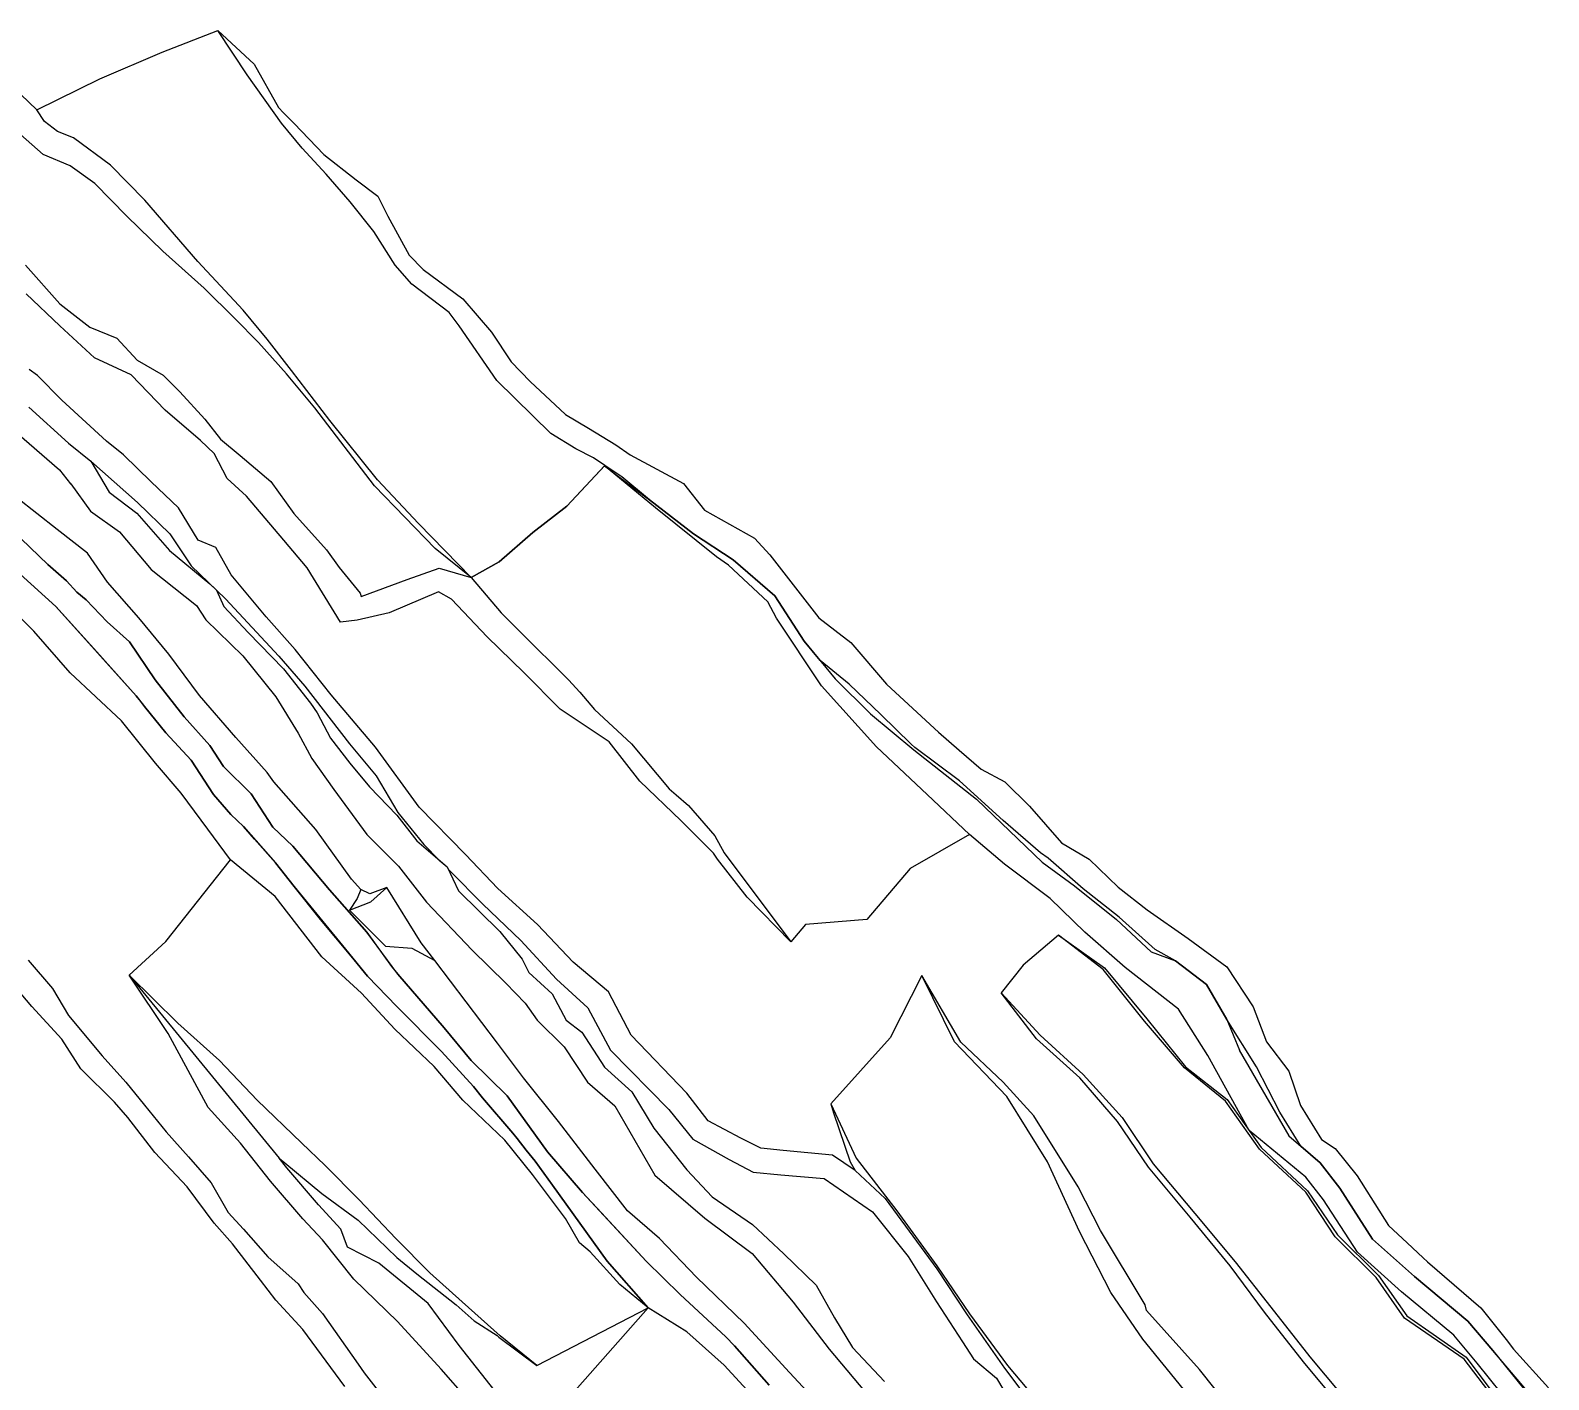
# Model space of a CAD drawing. Extents: x 102606 to 105048, y 81391 to 83586.
# Drawn here: x 103200.1 to 103523.6, y 83124.2 to 83411.7 of the extents above; entities that cross this region are included whole.
import ezdxf

# ---------------------------------------------------------------- set-up
doc = ezdxf.new("R2010")
doc.units = 0

msp = doc.modelspace()

# ---------------------------------------------------------------- linework, layer by layer
at = {"layer": 'BLG$410$FAKT', "color": 3}
for points in [[(103199.581248, 83213.524011, 0), (103204.787397, 83207.539063, 0), (103208.211, 83201.789, 0), (103215.374, 83193.179, 0), (103220.375, 83187.531, 0), (103224.364, 83182.637, 0), (103229.029, 83176.956, 0), (103233.78, 83171.62, 0), (103238.587, 83166.127, 0), (103242.24, 83159.82, 0), (103245.485, 83156.26, 0), (103250.676, 83150.315, 0), (103257.114, 83144.615, 0), (103258.306638, 83142.73467, 0), (103262.278512, 83138.278899, 0), (103269.921432, 83127.49937, 0), (103271.162, 83125.652, 0), (103280.91, 83113.146, 0)], [(103267.097674, 83122.707873, 0), (103258.088469, 83134.858147, 0), (103252.37499, 83141.114782, 0), (103249.073594, 83145.392499, 0), (103243.133732, 83153.134865, 0), (103239.196433, 83157.491744, 0), (103233.499175, 83165.274785, 0), (103226.599388, 83172.552203, 0), (103220.803999, 83180.009344, 0), (103217.966223, 83183.302872, 0), (103210.816985, 83190.410972, 0), (103206.755688, 83196.730035, 0), (103200.377065, 83203.65114, 0), (103195.373458, 83209.586543, 0)]]:
    msp.add_polyline3d(points, dxfattribs=at)
at = {"layer": 'BLG$420$FAKT', "color": 5}
for points in [[(103299.919573, 83120.720993, 0), (103291.427, 83131.445, 0), (103284.854, 83140.392, 0), (103274.304, 83149.022, 0), (103267.611692, 83152.388662, 0), (103267.611692, 83152.388662, 0), (103266.24287, 83156.212975, 0), (103261.434512, 83161.407162, 0), (103254.688531, 83169.334465, 0), (103253.090201, 83171.355432, 0), (103253.090201, 83171.355432, 0), (103254.279928, 83170.368671, 0), (103262.151415, 83163.845895, 0), (103269.894073, 83158.124027, 0), (103278.151984, 83150.223529, 0), (103282.422223, 83146.701633, 0), (103290.796383, 83140.121934, 0), (103290.820405, 83140.105417, 0), (103290.820405, 83140.105417, 0), (103294.61929, 83136.694585, 0), (103299.504481, 83133.564809, 0), (103299.919573, 83133.226555, 0), (103307.988, 83127.179, 0), (103331.737542, 83139.453776, 0), (103322.967272, 83149.450068, 0), (103311.348541, 83165.633872, 0), (103307.661298, 83170.713536, 0), (103305.752603, 83173.07695, 0), (103303.774141, 83175.526751, 0), (103302.85427, 83176.665767, 0), (103296.449187, 83184.228237, 0), (103294.514595, 83186.641952, 0), (103287.663322, 83194.116949, 0), (103278.190318, 83203.668677, 0), (103271.874824, 83210.161014, 0), (103268.431849, 83214.425444, 0), (103261.914726, 83222.223595, 0), (103256.266811, 83229.225159, 0), (103252.317842, 83234.291358, 0), (103247.832895, 83239.339907, 0), (103245.448326, 83242.024133, 0), (103242.765724, 83244.575886, 0), (103239.090897, 83248.838446, 0), (103234.334799, 83256.180086, 0), (103228.888649, 83262.002471, 0), (103224.4004, 83267.633208, 0), (103223.584407, 83268.656914, 0), (103222.600709, 83269.891013, 0), (103214.233385, 83279.277351, 0), (103205.507, 83288.94, 0), (103192.479, 83300.607, 0)], [(103293.250901, 83120.014041, 0), (103287.625699, 83126.407073, 0), (103278.315343, 83136.540752, 0), (103268.984903, 83145.554585, 0), (103262.324704, 83153.968601, 0), (103258.130439, 83158.434827, 0), (103251.213307, 83166.463249, 0), (103244.818699, 83174.537258, 0), (103237.914627, 83182.18453, 0), (103229.428972, 83197.939058, 0), (103221.097, 83210.331, 0), (103228.927, 83217.515, 0), (103242.710804, 83234.932913, 0), (103237.867313, 83241.474959, 0), (103232.211044, 83249.114204, 0), (103226.743014, 83255.528614, 0), (103219.460279, 83264.566712, 0), (103208.543629, 83274.750241, 0), (103200.77234, 83283.633187, 0), (103189.258261, 83295.004961, 0)], [(103331.737542, 83139.453776, 0), (103325.666912, 83144.459846, 0), (103319.384744, 83151.382311, 0), (103317.082575, 83153.35287, 0), (103314.098634, 83158.508648, 0), (103307.063184, 83167.877046, 0), (103301.203662, 83175.183552, 0), (103292.247058, 83183.717713, 0), (103286.091027, 83190.885078, 0), (103277.715618, 83198.825805, 0), (103270.632733, 83206.500766, 0), (103262.158326, 83214.294567, 0), (103252.218402, 83227.124694, 0), (103242.710804, 83234.932913, 0)], [(103307.988, 83127.179, 0), (103300.18121, 83133.533685, 0), (103292.08343, 83140.750664, 0), (103285.194092, 83146.898275, 0), (103277.965986, 83154.278974, 0), (103270.131402, 83162.490394, 0), (103262.863185, 83169.766596, 0), (103257.807789, 83174.630381, 0), (103248.404644, 83183.692824, 0), (103240.34751, 83192.152366, 0), (103231.484406, 83200.125276, 0), (103221.097, 83210.331, 0)], [(103221.097, 83210.331, 0), (103253.090201, 83171.355432, 0)]]:
    msp.add_polyline3d(points, dxfattribs=at)
at = {"layer": 'BLG$430$FAKT', "color": 6}
for points in [[(103190.397759, 83310.63824, 0), (103203.748758, 83297.858447, 0), (103207.76868, 83294.418106, 0), (103209.946383, 83291.93881, 0), (103211.965, 83290.301, 0), (103216.445, 83285.633, 0), (103221.182, 83281.39, 0), (103226.681532, 83273.253605, 0), (103232.814621, 83265.39403, 0), (103238.328325, 83259.301511, 0), (103241.185, 83254.804, 0), (103247.133, 83249, 0), (103251.745, 83241.91, 0), (103255.968351, 83237.816989, 0), (103263.778232, 83228.552286, 0), (103271.733702, 83219.502736, 0), (103277.049408, 83212.199988, 0), (103278.348754, 83210.562228, 0), (103288.238438, 83199.133652, 0), (103294.005438, 83192.178904, 0), (103301.686361, 83184.610566, 0), (103310.248427, 83172.695112, 0), (103317.718901, 83164.044973, 0), (103331.306395, 83149.390403, 0)], [(103192.479, 83300.607, 0), (103205.507, 83288.94, 0), (103222.600709, 83269.891013, 0), (103224.4004, 83267.633208, 0), (103228.888649, 83262.002471, 0), (103234.334799, 83256.180086, 0), (103239.090897, 83248.838446, 0), (103242.765724, 83244.575886, 0)], [(103242.765724, 83244.575886, 0), (103245.448326, 83242.024133, 0), (103252.317842, 83234.291358, 0), (103256.266811, 83229.225159, 0), (103267.226415, 83215.926516, 0), (103271.874824, 83210.161014, 0), (103278.190318, 83203.668677, 0), (103287.663322, 83194.116949, 0), (103294.514595, 83186.641952, 0), (103296.449187, 83184.228237, 0), (103302.85427, 83176.665767, 0), (103303.774141, 83175.526751, 0), (103305.752603, 83173.07695, 0), (103307.661298, 83170.713536, 0), (103311.348541, 83165.633872, 0), (103322.967272, 83149.450068, 0), (103331.737542, 83139.453776, 0), (103315.603, 83121.234, 0)], [(103331.306395, 83149.390403, 0), (103338.566242, 83142.296637, 0), (103348.264162, 83133.271974, 0), (103350.117219, 83131.408352, 0), (103357.488779, 83122.977609, 0)], [(103420.547613, 83048.777508, 0), (103416.25033, 83053.810829, 0), (103409.710171, 83061.333919, 0), (103403.136586, 83068.507909, 0), (103396.389183, 83077.20932, 0), (103390.499535, 83084.466515, 0), (103382.748098, 83092.115853, 0), (103374.219807, 83100.487413, 0), (103367.654818, 83107.664499, 0), (103361.277181, 83114.797962, 0), (103353.630947, 83121.075542, 0), (103347.947771, 83127.233064, 0), (103339.942565, 83134.343178, 0), (103331.737542, 83139.453776, 0)]]:
    msp.add_polyline3d(points, dxfattribs=at)
at = {"layer": 'BLG$440$FAKT', "color": 32}
for points in [[(103357.488779, 83122.977609, 0), (103350.117219, 83131.408352, 0), (103348.264162, 83133.271974, 0), (103338.566242, 83142.296637, 0), (103331.306395, 83149.390403, 0), (103321.758509, 83159.711498, 0), (103317.718901, 83164.044973, 0), (103310.248427, 83172.695112, 0), (103301.686361, 83184.610566, 0), (103294.005438, 83192.178904, 0), (103288.238438, 83199.133652, 0), (103278.348754, 83210.562228, 0), (103271.733702, 83219.502736, 0), (103263.778232, 83228.552286, 0), (103255.968351, 83237.816989, 0), (103251.745, 83241.91, 0), (103247.133, 83249, 0), (103241.185, 83254.804, 0), (103238.328325, 83259.301511, 0), (103232.814621, 83265.39403, 0), (103226.681532, 83273.253605, 0), (103221.182, 83281.39, 0), (103216.445, 83285.633, 0), (103211.965, 83290.301, 0), (103209.946383, 83291.93881, 0), (103207.76868, 83294.418106, 0), (103203.748758, 83297.858447, 0), (103190.397759, 83310.63824, 0)], [(103371.294, 83115.546, 0), (103361.853, 83125.677, 0), (103352.206, 83136.177, 0), (103342.027, 83146.012, 0), (103334.159, 83154.274, 0), (103327.321, 83160.128, 0), (103320.434, 83169.028, 0), (103312.6, 83179.177, 0), (103305.146, 83188.452, 0), (103299.619, 83195.834, 0), (103286.241, 83213.494, 0), (103283.367, 83217.25, 0), (103276.032, 83229.005, 0), (103272.377, 83227.661, 0), (103270.513, 83228.582, 0), (103268.524, 83230.845, 0), (103260.872, 83241.426, 0), (103251.907, 83251.57, 0), (103250.541, 83253.559, 0), (103243.861, 83260.99, 0), (103236.082, 83269.93, 0), (103229.532, 83278.777, 0), (103223.147, 83286.466, 0), (103216.5, 83294.073, 0), (103212.25, 83300.3, 0), (103205.748, 83305.331, 0), (103197.104, 83312.137, 0)], [(103268.082, 83224.185, 0), (103272.631, 83225.997, 0), (103276.032, 83229.005, 0)], [(103270.513, 83228.582, 0), (103269.691, 83226.721, 0), (103268.082, 83224.185, 0), (103275.732, 83216.528, 0), (103281.388, 83216.125, 0), (103286.241, 83213.494, 0)]]:
    msp.add_polyline3d(points, dxfattribs=at)
at = {"layer": 'BLG$450$FAKT', "color": 40}
for points in [[(103199.745154, 83331.418143, 0), (103208.161944, 83323.692269, 0), (103212.95596, 83319.906927, 0), (103216.841751, 83313.249384, 0), (103222.734505, 83308.831321, 0), (103229.710721, 83300.837544, 0), (103238.321212, 83293.757088, 0), (103239.69333, 83292.416159, 0), (103241.308, 83288.926, 0), (103246.5, 83283.356, 0), (103254.021, 83275.624, 0), (103259.73, 83268.321, 0), (103261.142, 83266.243, 0), (103264.047, 83260.854, 0), (103268.151, 83255.498, 0), (103272.34, 83250.485, 0), (103278.155, 83244.479, 0), (103282.399, 83239.013, 0), (103288.89, 83233.409, 0), (103291.287, 83228.347, 0), (103300.115, 83219.641, 0), (103304.9, 83213.775, 0), (103306.284, 83210.899, 0), (103311.246, 83206.36, 0), (103314.218, 83200.803, 0), (103317.610454, 83198.23513, 0), (103322.391214, 83190.717809, 0), (103328.258044, 83185.509242, 0), (103332.896633, 83177.774957, 0), (103339.95843, 83168.86385, 0), (103345.389314, 83163.154086, 0), (103353.924516, 83157.244612, 0), (103360.669851, 83151.009707, 0), (103367.515324, 83144.27047, 0), (103371.425228, 83137.368128, 0), (103375.297399, 83131.052748, 0), (103382.084288, 83123.784553, 0)], [(103196.057306, 83326.926738, 0), (103206.287812, 83318.044315, 0), (103208.599818, 83315.058485, 0), (103208.652633, 83315.034225, 0), (103212.89257, 83309.248511, 0), (103219.05821, 83304.852236, 0), (103225.79932, 83296.824177, 0), (103235.433413, 83289.148336, 0), (103237.463228, 83286.085724, 0), (103245.320465, 83278.372261, 0), (103252.369805, 83269.638602, 0), (103257.134883, 83261.929306, 0), (103260.054623, 83256.550848, 0), (103264.728339, 83249.914733, 0), (103271.749165, 83240.337767, 0), (103278.529874, 83233.610733, 0), (103284.485835, 83225.88055, 0), (103294.211811, 83215.648581, 0), (103301.421775, 83208.648403, 0), (103305.516203, 83204.395741, 0), (103308.045251, 83200.734102, 0), (103313.817865, 83195.101034, 0), (103318.800239, 83187.55573, 0), (103324.647533, 83182.525198, 0), (103333.134145, 83167.738274, 0), (103343.823971, 83158.598388, 0), (103353.902041, 83151.022248, 0), (103362.649044, 83140.706355, 0), (103370.32714, 83130.645677, 0), (103379.302488, 83119.939574, 0)]]:
    msp.add_polyline3d(points, dxfattribs=at)
at = {"layer": 'BLG$460$FAKT', "color": 3}
for points in [[(103455.62394, 83118.310038, 0), (103449.231335, 83126.361158, 0), (103437.941135, 83138.8938, 0), (103437.620392, 83140.141361, 0), (103428.107311, 83155.922869, 0), (103423.400887, 83165.278906, 0), (103413.932426, 83180.375014, 0), (103407.357667, 83187.563632, 0), (103398.353107, 83196.069072, 0), (103390.073, 83210.311, 0), (103383.319, 83197, 0), (103370.646, 83182.932, 0), (103371.240865, 83181.004117, 0), (103371.237913, 83181.00268, 0), (103374.758007, 83170.595585, 0), (103375.852892, 83168.765391, 0), (103371.004679, 83172.024742, 0), (103360.505001, 83173.009564, 0), (103355.745392, 83173.499406, 0), (103351.482486, 83175.617458, 0), (103344.529694, 83179.301524, 0), (103339.982798, 83185.19056, 0), (103328.072751, 83197.556291, 0), (103323.244608, 83206.78339, 0), (103315.765893, 83213.091683, 0), (103308.137563, 83221.171159, 0), (103299.695191, 83228.825536, 0), (103292.775366, 83236.096059, 0), (103282.895, 83246.144, 0), (103273.633, 83258.938, 0), (103264.153, 83270.084, 0), (103256.504, 83279.757, 0), (103250.319, 83286.721, 0), (103242.86, 83295.663, 0), (103239.598, 83301.499, 0), (103235.828, 83303.033, 0), (103231.6, 83309.925, 0), (103225.802, 83315.509, 0), (103219.875291, 83321.26661, 0), (103216.243494, 83324.175464, 0), (103206.725617, 83332.874475, 0), (103201.540023, 83338.156171, 0), (103199.794, 83339.404, 0)], [(103199.745154, 83331.418143, 0), (103208.161944, 83323.692269, 0), (103212.95596, 83319.906927, 0), (103222.893329, 83311.042056, 0), (103229.748349, 83304.366607, 0), (103234.33445, 83297.58584, 0), (103241.649803, 83290.560421, 0), (103253.009733, 83278.357604, 0), (103258.554494, 83271.964905, 0), (103268.056492, 83259.685128, 0), (103273.749295, 83252.807503, 0), (103278.344835, 83245.0071, 0), (103283.875061, 83238.176339, 0), (103287.198525, 83234.862509, 0), (103288.89, 83233.409, 0), (103289.099081, 83232.967462, 0), (103289.589932, 83232.478034, 0), (103296.505834, 83225.515685, 0), (103304.602, 83217.714255, 0), (103312.184955, 83209.481958, 0), (103318.896233, 83203.398655, 0), (103323.70155, 83194.355014, 0), (103336.102624, 83181.713982, 0), (103341.260589, 83175.40516, 0), (103349.011458, 83171.062155, 0), (103354.100565, 83168.391184, 0), (103360.025752, 83167.798488, 0), (103369.219852, 83167.026948, 0), (103379.538494, 83159.932812, 0), (103387.134287, 83150.373825, 0), (103393.160986, 83140.75156, 0), (103398.733576, 83132.204128, 0), (103401.086642, 83128.580436, 0), (103405.983154, 83124.480346, 0), (103413.343927, 83112.040877, 0)], [(103464.886213, 83094.162104, 0), (103457.86173, 83103.07253, 0), (103455.899836, 83106.521314, 0), (103452.029208, 83113.192614, 0), (103446.563919, 83121.041636, 0), (103445.820433, 83122.121479, 0), (103437.135316, 83132.768372, 0), (103430.359016, 83142.746851, 0), (103423.661064, 83155.7692, 0), (103416.854137, 83170.581554, 0), (103408.145078, 83184.46859, 0), (103397.007, 83196.144, 0), (103390.073, 83210.311, 0)], [(103370.646, 83182.932, 0), (103376.028786, 83171.341004, 0), (103384.690515, 83160.162718, 0), (103393.239388, 83148.4481, 0), (103400.236486, 83138.201338, 0), (103408.277505, 83127.164192, 0), (103415.057683, 83119.17739, 0), (103421.534829, 83108.330316, 0), (103422.500666, 83101.852264, 0), (103421.928264, 83091.2659, 0)], [(103375.852892, 83168.765391, 0), (103382.231779, 83162.767304, 0), (103393.272839, 83147.780046, 0), (103399.733438, 83137.986752, 0), (103407.672155, 83126.60163, 0), (103413.905709, 83118.319274, 0), (103420.643654, 83106.659641, 0), (103421.124936, 83101.672483, 0), (103421.928264, 83091.2659, 0)]]:
    msp.add_polyline3d(points, dxfattribs=at)
at = {"layer": 'BLG$470$FAKT', "color": 5}
for points in [[(103199.034064, 83361.664994, 0), (103206.328723, 83353.442438, 0), (103212.702, 83348.448, 0), (103218.453, 83346.117, 0), (103222.796, 83341.391, 0), (103228.377, 83338.187, 0), (103231.883, 83334.629, 0), (103237.251, 83328.858, 0), (103240.552, 83324.541, 0), (103244.768027, 83321.086607, 0), (103251.330633, 83315.518501, 0), (103256.183056, 83308.729908, 0), (103263.146533, 83301.006404, 0), (103265.847533, 83297.226334, 0), (103270.374045, 83291.761247, 0), (103270.572, 83291.055, 0), (103280.385, 83294.672, 0), (103287.18697, 83297.049102, 0), (103293.986922, 83295.066495, 0), (103299.971, 83298.402, 0), (103307.137, 83304.708, 0), (103314.398, 83310.274, 0), (103322.389645, 83318.871898, 0), (103332.000927, 83311.622436, 0), (103341.375818, 83304.42198, 0), (103349.820195, 83298.851838, 0), (103358.704948, 83291.176133, 0), (103364.999809, 83281.558983, 0), (103371.60898, 83273.487212, 0), (103379.08384, 83266.041075, 0), (103388.32, 83258.35, 0), (103401.73, 83247.83, 0), (103401.754245, 83247.806675, 0), (103415.69, 83234.4, 0), (103422.56, 83229.36, 0), (103431.51, 83222.25, 0), (103438.9, 83215.36, 0), (103444.14, 83213.38, 0), (103450.74, 83208.34, 0), (103455.07, 83200.88, 0), (103457.715901, 83194.389273, 0), (103457.714871, 83194.391802, 0), (103468.24857, 83176.086816, 0), (103468.24857, 83176.086816, 0), (103474.953514, 83170.347686, 0), (103479.169656, 83164.994183, 0), (103486.126477, 83154.085064, 0), (103495.065112, 83146.126616, 0), (103506.4235, 83136.643757, 0), (103511.779002, 83130.385534, 0), (103518.378175, 83122.182148, 0)], [(103516.273603, 83117.866476, 0), (103508.438404, 83127.647013, 0), (103503.42462, 83133.624442, 0), (103492.24432, 83142.873708, 0), (103482.917191, 83151.349053, 0), (103475.648077, 83162.475289, 0), (103471.858091, 83167.327558, 0), (103459.787991, 83177.243211, 0), (103459.787991, 83177.243211, 0), (103450.988684, 83193.272275, 0), (103444.749649, 83203.13839, 0), (103433.373706, 83212.025431, 0), (103424.765843, 83219.5314, 0), (103417.411484, 83226.722754, 0), (103407.646098, 83234.03398, 0), (103400.178616, 83240.341228, 0), (103387.546, 83233.114, 0), (103378.318, 83222.216, 0), (103365.28, 83221.125, 0), (103362.095, 83217.458, 0), (103352.823, 83227.01, 0), (103346.464031, 83235.065741, 0), (103345.67853, 83236.342882, 0), (103338.688534, 83243.286805, 0), (103329.947596, 83251.705031, 0), (103323.376939, 83260.079579, 0), (103312.983438, 83267.055263, 0), (103305.22676, 83274.879603, 0), (103297.395536, 83282.465895, 0), (103289.818197, 83290.475334, 0), (103287.059558, 83292.028949, 0), (103276.527994, 83287.584418, 0), (103269.733387, 83286.023575, 0), (103266.126084, 83285.59344, 0), (103259.060897, 83297.17677, 0), (103254.038925, 83303.015531, 0), (103246.120722, 83312.451917, 0), (103242.022778, 83316.172541, 0), (103239.228485, 83321.533902, 0), (103236.298879, 83324.298599, 0), (103228.797968, 83330.781138, 0), (103221.535729, 83338.299882, 0), (103213.687122, 83341.911586, 0), (103206.325859, 83348.683673, 0), (103199.144311, 83355.540382, 0)], [(103400.178616, 83240.341228, 0), (103391.179763, 83248.819385, 0), (103380.407886, 83258.987685, 0), (103368.687705, 83272.03647, 0), (103359.086154, 83286.447686, 0), (103357.195675, 83289.928976, 0), (103348.81058, 83297.754726, 0), (103346.312068, 83299.514069, 0), (103333.30207, 83309.924023, 0), (103322.389645, 83318.871898, 0)], [(103293.986922, 83295.066495, 0), (103300.415717, 83287.550411, 0), (103304.436306, 83283.488267, 0), (103314.740865, 83273.257738, 0), (103317.132902, 83270.666612, 0), (103320.31496, 83266.959933, 0), (103328.174094, 83259.668705, 0), (103336.201684, 83250.06213, 0), (103337.682854, 83248.750491, 0), (103340.344758, 83246.543407, 0), (103345.931466, 83240.069804, 0), (103347.921134, 83236.422701, 0), (103362.095, 83217.458, 0)], [(103514.825, 83116.556, 0), (103505.631, 83128.504, 0), (103492.949, 83137.257, 0), (103486.881, 83145.946, 0), (103478.146, 83154.598, 0), (103471.873, 83164.11, 0), (103462.025, 83173.291, 0), (103454.759, 83183.493, 0), (103446.062, 83190.645, 0), (103437.469, 83200.579, 0), (103428.688, 83211.577, 0), (103419.152, 83218.859, 0), (103411.619, 83212.498, 0), (103406.941, 83206.579, 0), (103415.291, 83197.576, 0), (103424.453, 83189.203, 0), (103432.777, 83179.994, 0), (103439.355, 83170.171, 0), (103448.236, 83159.606, 0), (103456.835, 83149.305, 0), (103464.405, 83139.598, 0), (103472.767, 83129.057, 0), (103482.918, 83116.85, 0)], [(103419.152, 83218.859, 0), (103429.01359, 83211.909702, 0), (103438.02645, 83201.042335, 0), (103446.249955, 83190.837698, 0), (103455.139328, 83183.847828, 0), (103462.395955, 83173.616127, 0), (103472.230543, 83164.412209, 0), (103478.669774, 83155.027297, 0), (103487.34531, 83146.337, 0), (103493.442466, 83137.753191, 0), (103506.078531, 83128.975313, 0), (103515.132858, 83116.826582, 0)], [(103481.63274, 83115.672814, 0), (103471.407817, 83127.953006, 0), (103463.093552, 83138.566487, 0), (103455.727761, 83148.411521, 0), (103447.250948, 83158.780836, 0), (103438.373792, 83169.433499, 0), (103431.753395, 83179.195441, 0), (103423.694844, 83188.448979, 0), (103414.476829, 83196.755821, 0), (103406.941, 83206.579, 0)]]:
    msp.add_polyline3d(points, dxfattribs=at)
at = {"layer": 'BLG$480$FAKT', "color": 6}
for points in [[(103187.86, 83407.64, 0), (103201.41, 83394.73, 0), (103214.846355, 83401.325372, 0), (103228.107365, 83407.036893, 0), (103240.015275, 83411.677255, 0), (103247.77, 83404.48, 0), (103252.97, 83395.25, 0), (103253.991259, 83394.12592, 0), (103256.24, 83391.81, 0), (103262.59, 83385.22, 0), (103269.51, 83379.83, 0), (103274.11, 83376.34, 0), (103276.25, 83372.08, 0), (103280.783299, 83363.792819, 0), (103283.743485, 83360.695008, 0), (103292.239209, 83354.470153, 0), (103298.363667, 83347.361132, 0), (103302.496057, 83341.05211, 0), (103306.563607, 83336.886385, 0), (103314.121428, 83329.850593, 0), (103318.986141, 83326.937288, 0), (103324.852325, 83323.356026, 0), (103327.893172, 83321.228773, 0), (103339.220202, 83315.121462, 0), (103343.734628, 83309.465682, 0), (103354.371396, 83303.494926, 0), (103357.63, 83299.91, 0), (103368.09, 83286.48, 0), (103374.9, 83281.23, 0), (103382.55, 83272.39, 0), (103385.36, 83269.71, 0), (103393.57, 83262.13, 0), (103397.98, 83258.28, 0), (103402.67, 83254.23, 0), (103407.76, 83251.54, 0), (103412.96, 83246.4, 0), (103419.82, 83238.55, 0), (103425.71, 83235.05, 0), (103431.88, 83229.14, 0), (103438.07, 83224.29, 0), (103446.808929, 83218.188306, 0), (103455.042384, 83212.130757, 0), (103460.653178, 83203.621823, 0), (103463.54, 83196.16, 0), (103468.27, 83189.92, 0), (103470.76, 83182.55, 0), (103475.25, 83175.37, 0), (103478.173197, 83173.438495, 0), (103482.828317, 83167.591765, 0), (103489.539381, 83156.99203, 0), (103493.474112, 83153.318157, 0), (103496.922926, 83150.097986, 0), (103497.790716, 83149.287728, 0), (103509.209703, 83139.464095, 0), (103514.59024, 83132.718232, 0), (103516.139176, 83130.638979, 0), (103523.636474, 83122.452862, 0)], [(103322.470088, 83318.982592, 0), (103320.07805, 83320.602679, 0), (103316.271189, 83322.517767, 0), (103310.992556, 83325.7612, 0), (103299.498063, 83337.068005, 0), (103291.427456, 83348.736552, 0), (103289.341291, 83351.565798, 0), (103281.353225, 83357.562836, 0), (103277.79474, 83361.640257, 0), (103273.239201, 83368.844029, 0), (103268.229781, 83375.16379, 0), (103263.089313, 83381.070949, 0), (103257.997107, 83386.592908, 0), (103253.573045, 83391.910189, 0), (103246.234475, 83402.178475, 0), (103240.015275, 83411.677255, 0)], [(103293.986922, 83295.066495, 0), (103282.741575, 83306.568961, 0), (103274.036979, 83315.908673, 0), (103263.909712, 83328.555827, 0), (103255.727145, 83339.172352, 0), (103250.513674, 83345.874123, 0), (103245.370313, 83352.062444, 0), (103235.76312, 83362.432201, 0), (103224.434874, 83375.483138, 0), (103217.118708, 83382.972516, 0), (103209.277983, 83388.754887, 0), (103205.869457, 83390.098677, 0), (103203.075129, 83392.250385, 0), (103201.41, 83394.73, 0)], [(103520.875728, 83119.605126, 0), (103511.779002, 83130.385534, 0), (103506.4235, 83136.643757, 0), (103495.065112, 83146.126616, 0), (103486.126477, 83154.085064, 0), (103479.169656, 83164.994183, 0), (103474.953514, 83170.347686, 0), (103470.812828, 83173.891926, 0), (103466.356339, 83181.132591, 0), (103461.380619, 83190.841805, 0), (103455.07, 83200.88, 0), (103450.74, 83208.34, 0), (103444.14, 83213.38, 0), (103439.77631, 83215.791389, 0), (103432.106272, 83222.713623, 0), (103424.410497, 83228.786071, 0), (103416.979984, 83235.313811, 0), (103415.330614, 83236.415946, 0), (103407.394231, 83243.311492, 0), (103398.096754, 83251.781181, 0), (103388.546809, 83258.840264, 0), (103387.755463, 83259.567111, 0), (103381.287782, 83265.909741, 0), (103374.581711, 83272.374813, 0), (103368.408759, 83277.395638, 0), (103364.999809, 83281.558983, 0), (103358.704948, 83291.176133, 0), (103349.820195, 83298.851838, 0), (103341.375818, 83304.42198, 0), (103332.000927, 83311.622436, 0), (103326.112305, 83316.511703, 0), (103322.470088, 83318.982592, 0), (103314.398, 83310.274, 0), (103307.137, 83304.708, 0), (103299.971, 83298.402, 0), (103293.986922, 83295.066495, 0), (103286.302052, 83301.294354, 0), (103273.362272, 83314.632813, 0), (103260.711304, 83331.220254, 0), (103254.611556, 83338.469955, 0), (103248.703331, 83345.147913, 0), (103243.651713, 83350.27321, 0), (103237.123082, 83356.742238, 0), (103228.27063, 83364.62112, 0), (103220.587775, 83372.121697, 0), (103213.76894, 83379.05746, 0), (103208.515949, 83382.826616, 0), (103202.755872, 83385.257352, 0), (103194.341767, 83392.707858, 0)]]:
    msp.add_polyline3d(points, dxfattribs=at)

doc.saveas('drawing.dxf')
